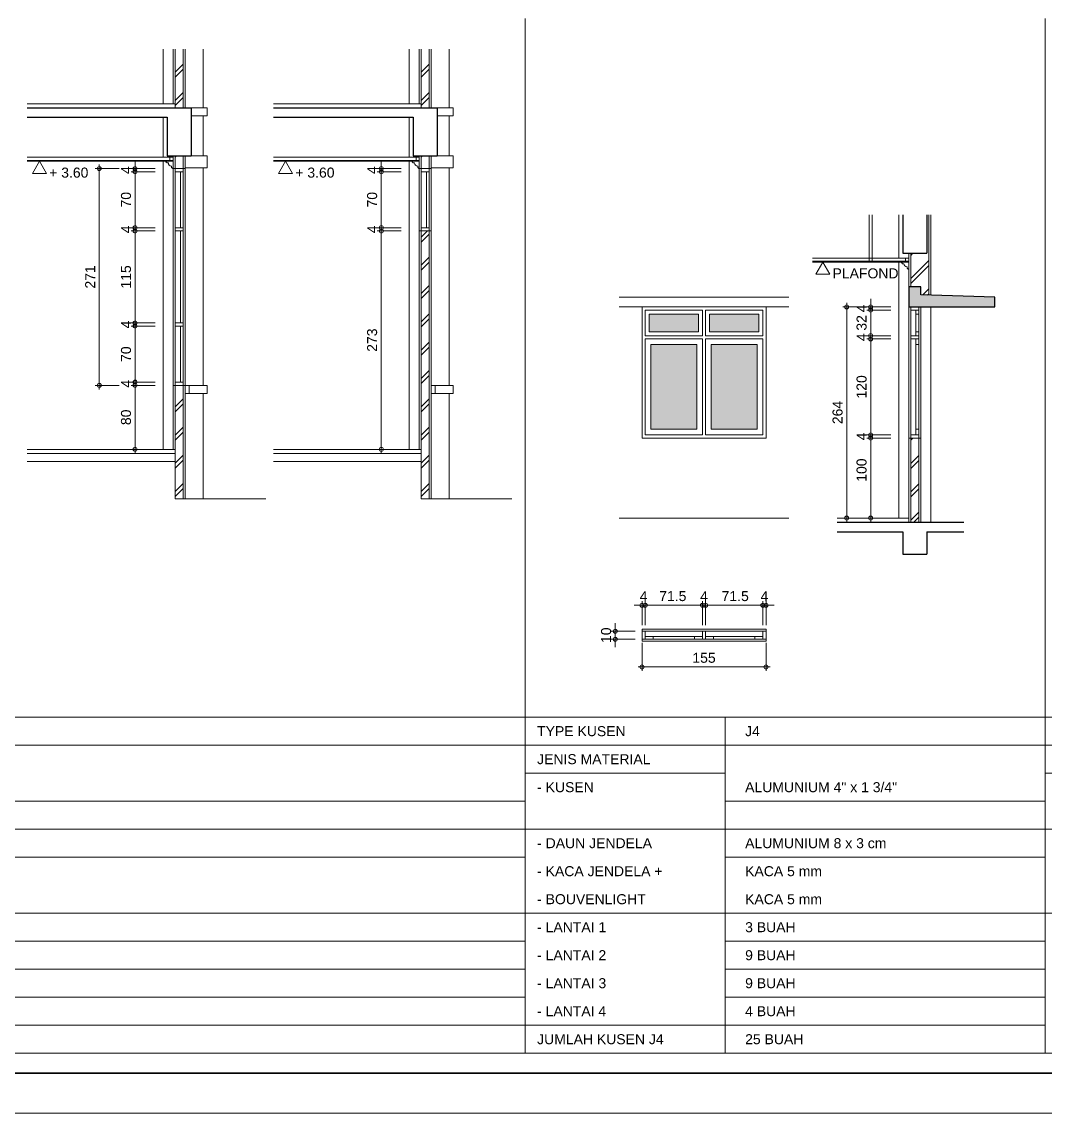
# Model space of a CAD drawing. Header units: millimetres. Extents: x -11 to 1625, y -267 to 195.
# Drawn here: x 1011.8 to 1037.38, y -102 to -74.72 of the extents above; entities that cross this region are included whole.
import ezdxf
from ezdxf.enums import TextEntityAlignment as Align

# ---------------------------------------------------------------- set-up
doc = ezdxf.new("R2010")
doc.units = ezdxf.units.MM
for name, color, linetype, lineweight in [('ars', 11, 'Continuous', 5), ('blk', 1, 'Continuous', 30), ('GRS KOP', 1, 'Continuous', 35), ('kop', 7, 'Continuous', 20), ('kus', 63, 'Continuous', 15), ('lan', 7, 'Continuous', 15), ('not', 7, 'Continuous', 20), ('pla', 213, 'Continuous', 15), ('sol kaca', 9, 'Continuous', 0), ('sol kol', 8, 'Continuous', 0), ('tem', 5, 'Continuous', 20), ('u', 6, 'Continuous', 20)]:
    doc.layers.add(name, color=color, linetype=linetype, lineweight=lineweight)
doc.styles.add('BARU', font='complex.shx')
doc.styles.add('S', font='SIMPLEX', dxfattribs={"width": 1.1})
doc.styles.get("Standard").update_dxf_attribs({"font": 'ARIALUNI.TTF'})
doc.dimstyles.new('SK 50', dxfattribs={"dimtxt": 0.25, "dimasz": 0.1, "dimexe": 0, "dimexo": 0, "dimgap": 0.1, "dimtad": 1, "dimdec": 0, "dimlfac": 50, "dimzin": 12, "dimdsep": 46, "dimtxsty": 'Standard', "dimblk": 'BULAT', "dimcen": 0.1, "dimclrd": 256, "dimclre": 256, "dimclrt": 256, "dimadec": 0, "dimazin": 3, "dimtfac": 1, "dimtdec": 0, "dimtofl": 0, "dimtmove": 0, "dimatfit": 3, "dimldrblk": 'BULAT', "dimfxl": 0, "dimtolj": 1, "dimtzin": 0, "dimlwd": -1, "dimlwe": -1, "dimarcsym": 0})

# ---------------------------------------------------------------- blocks, each defined once
blk = doc.blocks.new('kop')
at = {"layer": 'GRS KOP'}
blk.add_lwpolyline([(1, 54), (83, 54), (83, 1), (1, 1)], close=True, dxfattribs=at)
at = {"layer": 'kop', "color": 7}
blk.add_line((0, 0), (84, 0), dxfattribs=at)
at = {"layer": 'kop', "style": 'BARU', "flags": 4}
for p, height in [((73.8, 5.4), 0.35), ((80.303, 5.382), 0.25), ((73.8, 4.9), 0.35), ((80.303, 4.882), 0.25), ((73.8, 4.4), 0.35), ((80.303, 4.382), 0.25)]:
    blk.add_attdef('-', p, '', height=height, dxfattribs=at)
at = {"layer": 'kop', "flags": 4}
for tag, p in [('AR-00', (78.057, 2.648)), ('00', (81.238, 2.647))]:
    blk.add_attdef(tag, text='', height=0.35, dxfattribs=at).set_placement(p, align=Align.MIDDLE)
blk = doc.blocks.new('BULAT')
for p, q in [((-1, 0), (1, 0)), ((0, -1), (0, 1))]:
    blk.add_line(p, q)
blk.add_circle((0, 0), 0.5)
blk = doc.blocks.new('*D2135')
at = {"layer": 'Defpoints', "color": 0, "ltscale": 0.15}
for p in [(1033.516, -85.125), (1033.016, -87.125), (1033.516, -87.125)]:
    blk.add_point(p, dxfattribs=at)
at = {"layer": 'u', "ltscale": 0.15}
for p, q in [((1033.516, -85.125), (1033.016, -85.125)), ((1033.016, -85.225), (1033.016, -87.025)), ((1033.516, -87.125), (1033.016, -87.125))]:
    blk.add_line(p, q, dxfattribs=at)
at = {"layer": 'u', "ltscale": 0.15, "xscale": 0.1, "yscale": 0.1, "zscale": 0.1}
for p, rotation in [((1033.016, -85.125), 90), ((1033.016, -87.125), 270)]:
    blk.add_blockref('BULAT', p, dxfattribs=dict(at, rotation=rotation))
at = {"layer": 'u', "ltscale": 0.15, "insert": (1032.788, -85.925), "char_height": 0.25, "attachment_point": 5, "rotation": 90}
blk.add_mtext('\\A1;100', dxfattribs=at)
blk = doc.blocks.new('*D2136')
at = {"layer": 'Defpoints', "color": 0, "ltscale": 0.15}
for p in [(1033.516, -85.045), (1033.016, -85.125), (1033.516, -85.125)]:
    blk.add_point(p, dxfattribs=at)
at = {"layer": 'u', "ltscale": 0.15}
for p, q in [((1033.016, -84.945), (1033.016, -84.845)), ((1033.516, -85.045), (1033.016, -85.045)), ((1033.516, -85.125), (1033.016, -85.125)), ((1033.016, -85.225), (1033.016, -85.325))]:
    blk.add_line(p, q, dxfattribs=at)
at = {"layer": 'u', "ltscale": 0.15, "xscale": 0.1, "yscale": 0.1, "zscale": 0.1}
for p, rotation in [((1033.016, -85.045), 270), ((1033.016, -85.125), 90)]:
    blk.add_blockref('BULAT', p, dxfattribs=dict(at, rotation=rotation))
at = {"layer": 'u', "ltscale": 0.15, "insert": (1032.791, -85.085), "char_height": 0.25, "attachment_point": 5, "rotation": 90}
blk.add_mtext('\\A1;4', dxfattribs=at)
blk = doc.blocks.new('*D2137')
at = {"layer": 'Defpoints', "color": 0, "ltscale": 0.15}
for p in [(1033.516, -82.645), (1033.016, -85.045), (1033.516, -85.045)]:
    blk.add_point(p, dxfattribs=at)
at = {"layer": 'u', "ltscale": 0.15}
for p, q in [((1033.516, -82.645), (1033.016, -82.645)), ((1033.016, -82.745), (1033.016, -84.945)), ((1033.516, -85.045), (1033.016, -85.045))]:
    blk.add_line(p, q, dxfattribs=at)
at = {"layer": 'u', "ltscale": 0.15, "xscale": 0.1, "yscale": 0.1, "zscale": 0.1}
for p, rotation in [((1033.016, -82.645), 90), ((1033.016, -85.045), 270)]:
    blk.add_blockref('BULAT', p, dxfattribs=dict(at, rotation=rotation))
at = {"layer": 'u', "ltscale": 0.15, "insert": (1032.788, -83.845), "char_height": 0.25, "attachment_point": 5, "rotation": 90}
blk.add_mtext('\\A1;120', dxfattribs=at)
blk = doc.blocks.new('*D2138')
at = {"layer": 'Defpoints', "color": 0, "ltscale": 0.15}
for p in [(1033.516, -81.925), (1033.016, -82.565), (1033.516, -82.565)]:
    blk.add_point(p, dxfattribs=at)
at = {"layer": 'u', "ltscale": 0.15}
for p, q in [((1033.516, -81.925), (1033.016, -81.925)), ((1033.016, -82.025), (1033.016, -82.465)), ((1033.516, -82.565), (1033.016, -82.565))]:
    blk.add_line(p, q, dxfattribs=at)
at = {"layer": 'u', "ltscale": 0.15, "xscale": 0.1, "yscale": 0.1, "zscale": 0.1}
for p, rotation in [((1033.016, -81.925), 90), ((1033.016, -82.565), 270)]:
    blk.add_blockref('BULAT', p, dxfattribs=dict(at, rotation=rotation))
at = {"layer": 'u', "ltscale": 0.15, "insert": (1032.788, -82.245), "char_height": 0.25, "attachment_point": 5, "rotation": 90}
blk.add_mtext('\\A1;32', dxfattribs=at)
blk = doc.blocks.new('*D2139')
at = {"layer": 'Defpoints', "color": 0, "ltscale": 0.15}
for p in [(1033.016, -81.925), (1033.516, -81.845), (1033.516, -81.925)]:
    blk.add_point(p, dxfattribs=at)
at = {"layer": 'u', "ltscale": 0.15}
for p, q in [((1033.016, -81.745), (1033.016, -81.645)), ((1033.516, -81.845), (1033.016, -81.845)), ((1033.516, -81.925), (1033.016, -81.925)), ((1033.016, -82.025), (1033.016, -82.125))]:
    blk.add_line(p, q, dxfattribs=at)
at = {"layer": 'u', "ltscale": 0.15, "xscale": 0.1, "yscale": 0.1, "zscale": 0.1}
for p, rotation in [((1033.016, -81.845), 270), ((1033.016, -81.925), 90)]:
    blk.add_blockref('BULAT', p, dxfattribs=dict(at, rotation=rotation))
at = {"layer": 'u', "ltscale": 0.15, "insert": (1032.791, -81.885), "char_height": 0.25, "attachment_point": 5, "rotation": 90}
blk.add_mtext('\\A1;4', dxfattribs=at)
blk = doc.blocks.new('*D2140')
at = {"layer": 'Defpoints', "color": 0, "ltscale": 0.15}
for p in [(1033.016, -82.645), (1033.516, -82.565), (1033.516, -82.645)]:
    blk.add_point(p, dxfattribs=at)
at = {"layer": 'u', "ltscale": 0.15}
for p, q in [((1033.016, -82.465), (1033.016, -82.365)), ((1033.516, -82.565), (1033.016, -82.565)), ((1033.516, -82.645), (1033.016, -82.645)), ((1033.016, -82.745), (1033.016, -82.845))]:
    blk.add_line(p, q, dxfattribs=at)
at = {"layer": 'u', "ltscale": 0.15, "xscale": 0.1, "yscale": 0.1, "zscale": 0.1}
for p, rotation in [((1033.016, -82.565), 270), ((1033.016, -82.645), 90)]:
    blk.add_blockref('BULAT', p, dxfattribs=dict(at, rotation=rotation))
at = {"layer": 'u', "ltscale": 0.15, "insert": (1032.791, -82.605), "char_height": 0.25, "attachment_point": 5, "rotation": 90}
blk.add_mtext('\\A1;4', dxfattribs=at)
blk = doc.blocks.new('PEILA')
blk.add_lwpolyline([(-0.188, -0.325), (0.188, -0.325), (0, 0)], close=True)
at = {"style": 'S', "width": 1.1, "flags": 4}
blk.add_attdef('CAT', (0.265, -0.289), '', height=0.2, dxfattribs=at)
blk = doc.blocks.new('*D2141')
at = {"layer": 'Defpoints', "color": 0, "ltscale": 0.15}
for p in [(1032.916, -81.845), (1032.416, -87.125), (1032.916, -87.125)]:
    blk.add_point(p, dxfattribs=at)
at = {"layer": 'u', "ltscale": 0.15}
for p, q in [((1032.916, -81.845), (1032.416, -81.845)), ((1032.416, -81.945), (1032.416, -87.025)), ((1032.916, -87.125), (1032.416, -87.125))]:
    blk.add_line(p, q, dxfattribs=at)
at = {"layer": 'u', "ltscale": 0.15, "xscale": 0.1, "yscale": 0.1, "zscale": 0.1}
for p, rotation in [((1032.416, -81.845), 90), ((1032.416, -87.125), 270)]:
    blk.add_blockref('BULAT', p, dxfattribs=dict(at, rotation=rotation))
at = {"layer": 'u', "ltscale": 0.15, "insert": (1032.188, -84.485), "char_height": 0.25, "attachment_point": 5, "rotation": 90}
blk.add_mtext('\\A1;264', dxfattribs=at)
blk = doc.blocks.new('*D2142')
at = {"layer": 'Defpoints', "color": 0, "ltscale": 0.15}
for p in [(1028.889, -89.303), (1028.809, -89.803), (1028.889, -89.803)]:
    blk.add_point(p, dxfattribs=at)
at = {"layer": 'u', "ltscale": 0.15}
for p, q in [((1028.709, -89.303), (1028.609, -89.303)), ((1028.809, -89.803), (1028.809, -89.303)), ((1028.889, -89.803), (1028.889, -89.303)), ((1028.989, -89.303), (1029.089, -89.303))]:
    blk.add_line(p, q, dxfattribs=at)
at = {"layer": 'u', "ltscale": 0.15, "xscale": 0.1, "yscale": 0.1, "zscale": 0.1}
blk.add_blockref('BULAT', (1028.809, -89.303), dxfattribs=at)
at = {"layer": 'u', "ltscale": 0.15, "xscale": 0.1, "yscale": 0.1, "zscale": 0.1, "rotation": 180}
blk.add_blockref('BULAT', (1028.889, -89.303), dxfattribs=at)
at = {"layer": 'u', "ltscale": 0.15, "insert": (1028.849, -89.078), "char_height": 0.25, "attachment_point": 5}
blk.add_mtext('\\A1;4', dxfattribs=at)
blk = doc.blocks.new('*D2143')
at = {"layer": 'Defpoints', "color": 0, "ltscale": 0.15}
for p in [(1030.319, -89.303), (1028.889, -89.803), (1030.319, -89.803)]:
    blk.add_point(p, dxfattribs=at)
at = {"layer": 'u', "ltscale": 0.15}
for p, q in [((1028.889, -89.803), (1028.889, -89.303)), ((1028.989, -89.303), (1030.219, -89.303)), ((1030.319, -89.803), (1030.319, -89.303))]:
    blk.add_line(p, q, dxfattribs=at)
at = {"layer": 'u', "ltscale": 0.15, "xscale": 0.1, "yscale": 0.1, "zscale": 0.1, "rotation": 180}
blk.add_blockref('BULAT', (1028.889, -89.303), dxfattribs=at)
at = {"layer": 'u', "ltscale": 0.15, "xscale": 0.1, "yscale": 0.1, "zscale": 0.1}
blk.add_blockref('BULAT', (1030.319, -89.303), dxfattribs=at)
at = {"layer": 'u', "ltscale": 0.15, "insert": (1029.629, -89.076), "char_height": 0.25, "attachment_point": 5}
blk.add_mtext('\\A1;71.5', dxfattribs=at)
blk = doc.blocks.new('*D2144')
at = {"layer": 'Defpoints', "color": 0, "ltscale": 0.15}
for p in [(1030.399, -89.303), (1030.319, -89.803), (1030.399, -89.803)]:
    blk.add_point(p, dxfattribs=at)
at = {"layer": 'u', "ltscale": 0.15}
for p, q in [((1030.219, -89.303), (1030.119, -89.303)), ((1030.319, -89.803), (1030.319, -89.303)), ((1030.399, -89.803), (1030.399, -89.303)), ((1030.499, -89.303), (1030.599, -89.303))]:
    blk.add_line(p, q, dxfattribs=at)
at = {"layer": 'u', "ltscale": 0.15, "xscale": 0.1, "yscale": 0.1, "zscale": 0.1}
blk.add_blockref('BULAT', (1030.319, -89.303), dxfattribs=at)
at = {"layer": 'u', "ltscale": 0.15, "xscale": 0.1, "yscale": 0.1, "zscale": 0.1, "rotation": 180}
blk.add_blockref('BULAT', (1030.399, -89.303), dxfattribs=at)
at = {"layer": 'u', "ltscale": 0.15, "insert": (1030.359, -89.078), "char_height": 0.25, "attachment_point": 5}
blk.add_mtext('\\A1;4', dxfattribs=at)
blk = doc.blocks.new('*D2145')
at = {"layer": 'Defpoints', "color": 0, "ltscale": 0.15}
for p in [(1027.299, -90.246), (1030.399, -90.246), (1030.399, -90.846)]:
    blk.add_point(p, dxfattribs=at)
at = {"layer": 'u', "ltscale": 0.15}
for p, q in [((1027.299, -90.246), (1027.299, -90.846)), ((1030.399, -90.246), (1030.399, -90.846)), ((1027.399, -90.846), (1030.299, -90.846))]:
    blk.add_line(p, q, dxfattribs=at)
at = {"layer": 'u', "ltscale": 0.15, "xscale": 0.1, "yscale": 0.1, "zscale": 0.1, "rotation": 180}
blk.add_blockref('BULAT', (1027.299, -90.846), dxfattribs=at)
at = {"layer": 'u', "ltscale": 0.15, "xscale": 0.1, "yscale": 0.1, "zscale": 0.1}
blk.add_blockref('BULAT', (1030.399, -90.846), dxfattribs=at)
at = {"layer": 'u', "ltscale": 0.15, "insert": (1028.849, -90.618), "char_height": 0.25, "attachment_point": 5}
blk.add_mtext('\\A1;155', dxfattribs=at)
blk = doc.blocks.new('*D2146')
at = {"layer": 'Defpoints', "color": 0, "ltscale": 0.15}
for p in [(1026.629, -89.953), (1027.129, -89.953), (1027.129, -90.153)]:
    blk.add_point(p, dxfattribs=at)
at = {"layer": 'u', "ltscale": 0.15}
for p, q in [((1026.629, -89.853), (1026.629, -89.753)), ((1027.129, -89.953), (1026.629, -89.953)), ((1027.129, -90.153), (1026.629, -90.153)), ((1026.629, -90.253), (1026.629, -90.353))]:
    blk.add_line(p, q, dxfattribs=at)
at = {"layer": 'u', "ltscale": 0.15, "xscale": 0.1, "yscale": 0.1, "zscale": 0.1}
for p, rotation in [((1026.629, -89.953), 270), ((1026.629, -90.153), 90)]:
    blk.add_blockref('BULAT', p, dxfattribs=dict(at, rotation=rotation))
at = {"layer": 'u', "ltscale": 0.15, "insert": (1026.402, -90.053), "char_height": 0.25, "attachment_point": 5, "rotation": 90}
blk.add_mtext('\\A1;10', dxfattribs=at)
blk = doc.blocks.new('*D2157')
at = {"layer": 'Defpoints', "color": 0, "ltscale": 0.15}
for p in [(1015.128, -83.806), (1014.628, -85.406), (1015.128, -85.406)]:
    blk.add_point(p, dxfattribs=at)
at = {"layer": 'u', "ltscale": 0.15}
for p, q in [((1015.128, -83.806), (1014.628, -83.806)), ((1014.628, -83.906), (1014.628, -85.306)), ((1015.128, -85.406), (1014.628, -85.406))]:
    blk.add_line(p, q, dxfattribs=at)
at = {"layer": 'u', "ltscale": 0.15, "xscale": 0.1, "yscale": 0.1, "zscale": 0.1}
for p, rotation in [((1014.628, -83.806), 90), ((1014.628, -85.406), 270)]:
    blk.add_blockref('BULAT', p, dxfattribs=dict(at, rotation=rotation))
at = {"layer": 'u', "ltscale": 0.15, "insert": (1014.4, -84.606), "char_height": 0.25, "attachment_point": 5, "rotation": 90}
blk.add_mtext('\\A1;80', dxfattribs=at)
blk = doc.blocks.new('*D2158')
at = {"layer": 'Defpoints', "color": 0, "ltscale": 0.15}
for p in [(1015.128, -83.726), (1014.628, -83.806), (1015.128, -83.806)]:
    blk.add_point(p, dxfattribs=at)
at = {"layer": 'u', "ltscale": 0.15}
for p, q in [((1014.628, -83.626), (1014.628, -83.526)), ((1015.128, -83.726), (1014.628, -83.726)), ((1015.128, -83.806), (1014.628, -83.806)), ((1014.628, -83.906), (1014.628, -84.006))]:
    blk.add_line(p, q, dxfattribs=at)
at = {"layer": 'u', "ltscale": 0.15, "xscale": 0.1, "yscale": 0.1, "zscale": 0.1}
for p, rotation in [((1014.628, -83.726), 270), ((1014.628, -83.806), 90)]:
    blk.add_blockref('BULAT', p, dxfattribs=dict(at, rotation=rotation))
at = {"layer": 'u', "ltscale": 0.15, "insert": (1014.403, -83.766), "char_height": 0.25, "attachment_point": 5, "rotation": 90}
blk.add_mtext('\\A1;4', dxfattribs=at)
blk = doc.blocks.new('*D2159')
at = {"layer": 'Defpoints', "color": 0, "ltscale": 0.15}
for p in [(1015.128, -82.326), (1014.628, -83.726), (1015.128, -83.726)]:
    blk.add_point(p, dxfattribs=at)
at = {"layer": 'u', "ltscale": 0.15}
for p, q in [((1015.128, -82.326), (1014.628, -82.326)), ((1014.628, -82.426), (1014.628, -83.626)), ((1015.128, -83.726), (1014.628, -83.726))]:
    blk.add_line(p, q, dxfattribs=at)
at = {"layer": 'u', "ltscale": 0.15, "xscale": 0.1, "yscale": 0.1, "zscale": 0.1}
for p, rotation in [((1014.628, -82.326), 90), ((1014.628, -83.726), 270)]:
    blk.add_blockref('BULAT', p, dxfattribs=dict(at, rotation=rotation))
at = {"layer": 'u', "ltscale": 0.15, "insert": (1014.4, -83.026), "char_height": 0.25, "attachment_point": 5, "rotation": 90}
blk.add_mtext('\\A1;70', dxfattribs=at)
blk = doc.blocks.new('*D2160')
at = {"layer": 'Defpoints', "color": 0, "ltscale": 0.15}
for p in [(1014.628, -82.326), (1015.128, -82.246), (1015.128, -82.326)]:
    blk.add_point(p, dxfattribs=at)
at = {"layer": 'u', "ltscale": 0.15}
for p, q in [((1014.628, -82.146), (1014.628, -82.046)), ((1015.128, -82.246), (1014.628, -82.246)), ((1015.128, -82.326), (1014.628, -82.326)), ((1014.628, -82.426), (1014.628, -82.526))]:
    blk.add_line(p, q, dxfattribs=at)
at = {"layer": 'u', "ltscale": 0.15, "xscale": 0.1, "yscale": 0.1, "zscale": 0.1}
for p, rotation in [((1014.628, -82.246), 270), ((1014.628, -82.326), 90)]:
    blk.add_blockref('BULAT', p, dxfattribs=dict(at, rotation=rotation))
at = {"layer": 'u', "ltscale": 0.15, "insert": (1014.403, -82.286), "char_height": 0.25, "attachment_point": 5, "rotation": 90}
blk.add_mtext('\\A1;4', dxfattribs=at)
blk = doc.blocks.new('*D2161')
at = {"layer": 'Defpoints', "color": 0, "ltscale": 0.15}
for p in [(1015.128, -79.946), (1014.628, -82.246), (1015.128, -82.246)]:
    blk.add_point(p, dxfattribs=at)
at = {"layer": 'u', "ltscale": 0.15}
for p, q in [((1015.128, -79.946), (1014.628, -79.946)), ((1014.628, -80.046), (1014.628, -82.146)), ((1015.128, -82.246), (1014.628, -82.246))]:
    blk.add_line(p, q, dxfattribs=at)
at = {"layer": 'u', "ltscale": 0.15, "xscale": 0.1, "yscale": 0.1, "zscale": 0.1}
for p, rotation in [((1014.628, -79.946), 90), ((1014.628, -82.246), 270)]:
    blk.add_blockref('BULAT', p, dxfattribs=dict(at, rotation=rotation))
at = {"layer": 'u', "ltscale": 0.15, "insert": (1014.4, -81.096), "char_height": 0.25, "attachment_point": 5, "rotation": 90}
blk.add_mtext('\\A1;115', dxfattribs=at)
blk = doc.blocks.new('*D2162')
at = {"layer": 'Defpoints', "color": 0, "ltscale": 0.15}
for p in [(1015.128, -79.866), (1014.628, -79.946), (1015.128, -79.946)]:
    blk.add_point(p, dxfattribs=at)
at = {"layer": 'u', "ltscale": 0.15}
for p, q in [((1014.628, -79.766), (1014.628, -79.666)), ((1015.128, -79.866), (1014.628, -79.866)), ((1015.128, -79.946), (1014.628, -79.946)), ((1014.628, -80.046), (1014.628, -80.146))]:
    blk.add_line(p, q, dxfattribs=at)
at = {"layer": 'u', "ltscale": 0.15, "xscale": 0.1, "yscale": 0.1, "zscale": 0.1}
for p, rotation in [((1014.628, -79.866), 270), ((1014.628, -79.946), 90)]:
    blk.add_blockref('BULAT', p, dxfattribs=dict(at, rotation=rotation))
at = {"layer": 'u', "ltscale": 0.15, "insert": (1014.403, -79.906), "char_height": 0.25, "attachment_point": 5, "rotation": 90}
blk.add_mtext('\\A1;4', dxfattribs=at)
blk = doc.blocks.new('*D2163')
at = {"layer": 'Defpoints', "color": 0, "ltscale": 0.15}
for p in [(1015.128, -78.466), (1014.628, -79.866), (1015.128, -79.866)]:
    blk.add_point(p, dxfattribs=at)
at = {"layer": 'u', "ltscale": 0.15}
for p, q in [((1015.128, -78.466), (1014.628, -78.466)), ((1014.628, -78.566), (1014.628, -79.766)), ((1015.128, -79.866), (1014.628, -79.866))]:
    blk.add_line(p, q, dxfattribs=at)
at = {"layer": 'u', "ltscale": 0.15, "xscale": 0.1, "yscale": 0.1, "zscale": 0.1}
for p, rotation in [((1014.628, -78.466), 90), ((1014.628, -79.866), 270)]:
    blk.add_blockref('BULAT', p, dxfattribs=dict(at, rotation=rotation))
at = {"layer": 'u', "ltscale": 0.15, "insert": (1014.4, -79.166), "char_height": 0.25, "attachment_point": 5, "rotation": 90}
blk.add_mtext('\\A1;70', dxfattribs=at)
blk = doc.blocks.new('*D2164')
at = {"layer": 'Defpoints', "color": 0, "ltscale": 0.15}
for p in [(1014.628, -78.466), (1015.128, -78.386), (1015.128, -78.466)]:
    blk.add_point(p, dxfattribs=at)
at = {"layer": 'u', "ltscale": 0.15}
for p, q in [((1014.628, -78.286), (1014.628, -78.186)), ((1015.128, -78.386), (1014.628, -78.386)), ((1015.128, -78.466), (1014.628, -78.466)), ((1014.628, -78.566), (1014.628, -78.666))]:
    blk.add_line(p, q, dxfattribs=at)
at = {"layer": 'u', "ltscale": 0.15, "xscale": 0.1, "yscale": 0.1, "zscale": 0.1}
for p, rotation in [((1014.628, -78.386), 270), ((1014.628, -78.466), 90)]:
    blk.add_blockref('BULAT', p, dxfattribs=dict(at, rotation=rotation))
at = {"layer": 'u', "ltscale": 0.15, "insert": (1014.403, -78.426), "char_height": 0.25, "attachment_point": 5, "rotation": 90}
blk.add_mtext('\\A1;4', dxfattribs=at)
blk = doc.blocks.new('*D2165')
at = {"layer": 'Defpoints', "color": 0, "ltscale": 0.15}
for p in [(1014.23, -78.386), (1013.73, -83.806), (1014.23, -83.806)]:
    blk.add_point(p, dxfattribs=at)
at = {"layer": 'u', "ltscale": 0.15}
for p, q in [((1014.23, -78.386), (1013.73, -78.386)), ((1013.73, -78.486), (1013.73, -83.706)), ((1014.23, -83.806), (1013.73, -83.806))]:
    blk.add_line(p, q, dxfattribs=at)
at = {"layer": 'u', "ltscale": 0.15, "xscale": 0.1, "yscale": 0.1, "zscale": 0.1}
for p, rotation in [((1013.73, -78.386), 90), ((1013.73, -83.806), 270)]:
    blk.add_blockref('BULAT', p, dxfattribs=dict(at, rotation=rotation))
at = {"layer": 'u', "ltscale": 0.15, "insert": (1013.504, -81.096), "char_height": 0.25, "attachment_point": 5, "rotation": 90}
blk.add_mtext('\\A1;271', dxfattribs=at)
blk = doc.blocks.new('*D2166')
at = {"layer": 'Defpoints', "color": 0, "ltscale": 0.15}
for p in [(1021.281, -79.946), (1020.781, -85.406), (1021.281, -85.406)]:
    blk.add_point(p, dxfattribs=at)
at = {"layer": 'u', "ltscale": 0.15}
for p, q in [((1021.281, -79.946), (1020.781, -79.946)), ((1020.781, -80.046), (1020.781, -85.306)), ((1021.281, -85.406), (1020.781, -85.406))]:
    blk.add_line(p, q, dxfattribs=at)
at = {"layer": 'u', "ltscale": 0.15, "xscale": 0.1, "yscale": 0.1, "zscale": 0.1}
for p, rotation in [((1020.781, -79.946), 90), ((1020.781, -85.406), 270)]:
    blk.add_blockref('BULAT', p, dxfattribs=dict(at, rotation=rotation))
at = {"layer": 'u', "ltscale": 0.15, "insert": (1020.553, -82.676), "char_height": 0.25, "attachment_point": 5, "rotation": 90}
blk.add_mtext('\\A1;273', dxfattribs=at)
blk = doc.blocks.new('*D2167')
at = {"layer": 'Defpoints', "color": 0, "ltscale": 0.15}
for p in [(1021.281, -79.866), (1020.781, -79.946), (1021.281, -79.946)]:
    blk.add_point(p, dxfattribs=at)
at = {"layer": 'u', "ltscale": 0.15}
for p, q in [((1020.781, -79.766), (1020.781, -79.666)), ((1021.281, -79.866), (1020.781, -79.866)), ((1021.281, -79.946), (1020.781, -79.946)), ((1020.781, -80.046), (1020.781, -80.146))]:
    blk.add_line(p, q, dxfattribs=at)
at = {"layer": 'u', "ltscale": 0.15, "xscale": 0.1, "yscale": 0.1, "zscale": 0.1}
for p, rotation in [((1020.781, -79.866), 270), ((1020.781, -79.946), 90)]:
    blk.add_blockref('BULAT', p, dxfattribs=dict(at, rotation=rotation))
at = {"layer": 'u', "ltscale": 0.15, "insert": (1020.556, -79.906), "char_height": 0.25, "attachment_point": 5, "rotation": 90}
blk.add_mtext('\\A1;4', dxfattribs=at)
blk = doc.blocks.new('*D2168')
at = {"layer": 'Defpoints', "color": 0, "ltscale": 0.15}
for p in [(1021.281, -78.466), (1020.781, -79.866), (1021.281, -79.866)]:
    blk.add_point(p, dxfattribs=at)
at = {"layer": 'u', "ltscale": 0.15}
for p, q in [((1021.281, -78.466), (1020.781, -78.466)), ((1020.781, -78.566), (1020.781, -79.766)), ((1021.281, -79.866), (1020.781, -79.866))]:
    blk.add_line(p, q, dxfattribs=at)
at = {"layer": 'u', "ltscale": 0.15, "xscale": 0.1, "yscale": 0.1, "zscale": 0.1}
for p, rotation in [((1020.781, -78.466), 90), ((1020.781, -79.866), 270)]:
    blk.add_blockref('BULAT', p, dxfattribs=dict(at, rotation=rotation))
at = {"layer": 'u', "ltscale": 0.15, "insert": (1020.553, -79.166), "char_height": 0.25, "attachment_point": 5, "rotation": 90}
blk.add_mtext('\\A1;70', dxfattribs=at)
blk = doc.blocks.new('*D2169')
at = {"layer": 'Defpoints', "color": 0, "ltscale": 0.15}
for p in [(1020.781, -78.466), (1021.281, -78.386), (1021.281, -78.466)]:
    blk.add_point(p, dxfattribs=at)
at = {"layer": 'u', "ltscale": 0.15}
for p, q in [((1020.781, -78.286), (1020.781, -78.186)), ((1021.281, -78.386), (1020.781, -78.386)), ((1021.281, -78.466), (1020.781, -78.466)), ((1020.781, -78.566), (1020.781, -78.666))]:
    blk.add_line(p, q, dxfattribs=at)
at = {"layer": 'u', "ltscale": 0.15, "xscale": 0.1, "yscale": 0.1, "zscale": 0.1}
for p, rotation in [((1020.781, -78.386), 270), ((1020.781, -78.466), 90)]:
    blk.add_blockref('BULAT', p, dxfattribs=dict(at, rotation=rotation))
at = {"layer": 'u', "ltscale": 0.15, "insert": (1020.556, -78.426), "char_height": 0.25, "attachment_point": 5, "rotation": 90}
blk.add_mtext('\\A1;4', dxfattribs=at)
blk = doc.blocks.new('*D3192')
at = {"layer": 'Defpoints', "color": 0, "ltscale": 0.15}
for p in [(1027.379, -89.303), (1027.379, -89.803), (1028.809, -89.803)]:
    blk.add_point(p, dxfattribs=at)
at = {"layer": 'u', "ltscale": 0.15}
for p, q in [((1027.379, -89.803), (1027.379, -89.303)), ((1028.709, -89.303), (1027.479, -89.303)), ((1028.809, -89.803), (1028.809, -89.303))]:
    blk.add_line(p, q, dxfattribs=at)
at = {"layer": 'u', "ltscale": 0.15, "xscale": 0.1, "yscale": 0.1, "zscale": 0.1, "rotation": 180}
blk.add_blockref('BULAT', (1027.379, -89.303), dxfattribs=at)
at = {"layer": 'u', "ltscale": 0.15, "xscale": 0.1, "yscale": 0.1, "zscale": 0.1}
blk.add_blockref('BULAT', (1028.809, -89.303), dxfattribs=at)
at = {"layer": 'u', "ltscale": 0.15, "insert": (1028.069, -89.076), "char_height": 0.25, "attachment_point": 5}
blk.add_mtext('\\A1;71.5', dxfattribs=at)
blk = doc.blocks.new('*D3193')
at = {"layer": 'Defpoints', "color": 0, "ltscale": 0.15}
for p in [(1027.299, -89.303), (1027.299, -89.803), (1027.379, -89.803)]:
    blk.add_point(p, dxfattribs=at)
at = {"layer": 'u', "ltscale": 0.15}
for p, q in [((1027.199, -89.303), (1027.099, -89.303)), ((1027.299, -89.803), (1027.299, -89.303)), ((1027.379, -89.803), (1027.379, -89.303)), ((1027.479, -89.303), (1027.579, -89.303))]:
    blk.add_line(p, q, dxfattribs=at)
at = {"layer": 'u', "ltscale": 0.15, "xscale": 0.1, "yscale": 0.1, "zscale": 0.1}
blk.add_blockref('BULAT', (1027.299, -89.303), dxfattribs=at)
at = {"layer": 'u', "ltscale": 0.15, "xscale": 0.1, "yscale": 0.1, "zscale": 0.1, "rotation": 180}
blk.add_blockref('BULAT', (1027.379, -89.303), dxfattribs=at)
at = {"layer": 'u', "ltscale": 0.15, "insert": (1027.339, -89.078), "char_height": 0.25, "attachment_point": 5}
blk.add_mtext('\\A1;4', dxfattribs=at)

msp = doc.modelspace()

# ---------------------------------------------------------------- hatches: boundary and pattern name
at = {"layer": 'ars'}
h = msp.add_hatch(dxfattribs=at)
h.set_pattern_fill('TEMBOK', color=256, scale=0.5)
h.set_pattern_definition([(45, (987.7362, -175.28437), (-0.3535534, 0.3535534), []), (45, (987.8612, -175.28437), (-0.3535534, 0.3535534), [])])
h.paths.add_polyline_path([(1015.8277788, -75.4048362), (1015.6277788, -75.4048362), (1015.6277788, -76.8663577), (1015.8277788, -76.8663577)])
h = msp.add_hatch(dxfattribs=at)
h.set_pattern_fill('TEMBOK', color=256, scale=0.5)
h.set_pattern_definition([(45, (993.8894, -175.28437), (-0.3535534, 0.3535534), []), (45, (994.0144, -175.28437), (-0.3535534, 0.3535534), [])])
h.paths.add_polyline_path([(1021.9809346, -75.4048362), (1021.7809346, -75.4048362), (1021.7809346, -76.8663577), (1021.9809346, -76.8663577)])
h = msp.add_hatch(dxfattribs=at)
h.set_pattern_fill('TEMBOK', color=256, scale=0.5)
h.set_pattern_definition([(45, (987.7362, -185.06437), (-0.3535534, 0.3535534), []), (45, (987.8612, -185.06437), (-0.3535534, 0.3535534), [])])
h.paths.add_polyline_path([(1015.8277788, -83.8063577), (1015.6277788, -83.8063577), (1015.6277788, -86.6463577), (1015.8277788, -86.6463577)])
h.paths.add_polyline_path([(1015.6277788, -78.3863577), (1015.8277788, -78.3863577), (1015.8277788, -78.0663577), (1015.6277788, -78.0663577)])
h = msp.add_hatch(dxfattribs=at)
h.set_pattern_fill('TEMBOK', color=256, scale=0.5)
h.set_pattern_definition([(45, (993.8894, -185.06437), (-0.3535534, 0.3535534), []), (45, (994.0144, -185.06437), (-0.3535534, 0.3535534), [])])
h.paths.add_polyline_path([(1021.9809346, -79.9463577), (1021.7809346, -79.9463577), (1021.7809346, -86.6463577), (1021.9809346, -86.6463577)])
h.paths.add_polyline_path([(1021.7809346, -78.3863577), (1021.9809346, -78.3863577), (1021.9809346, -78.0663577), (1021.7809346, -78.0663577)])
h = msp.add_hatch(dxfattribs=at)
h.set_pattern_fill('TEMBOK', color=256, scale=0.5)
h.set_pattern_definition([(45, (1006.12446, -181.8628), (-0.3535534, 0.3535534), []), (45, (1006.24946, -181.8628), (-0.3535534, 0.3535534), [])])
h.paths.add_polyline_path([(1034.016017, -81.344801), (1034.266017, -81.344801), (1034.266017, -81.544801), (1034.466017, -81.5512875), (1034.466017, -80.504801), (1034.016017, -80.504801)])
h = msp.add_hatch(dxfattribs=at)
h.set_pattern_fill('TEMBOK', color=256, scale=0.5)
h.set_pattern_definition([(45, (1006.12446, -186.4828), (-0.3535534, 0.3535534), []), (45, (1006.24946, -186.4828), (-0.3535534, 0.3535534), [])])
h.paths.add_polyline_path([(1034.016017, -87.224801), (1034.016017, -85.124801), (1034.216017, -85.124801), (1034.216017, -87.224801)])
at = {"layer": 'sol kaca'}
h = msp.add_hatch(color=256, dxfattribs=at)
h.dxf.hatch_style = 1
h.paths.add_polyline_path([(1027.4794021, -82.024801), (1028.7094021, -82.024801), (1028.7094021, -82.464801), (1027.4794021, -82.464801)])
h.paths.add_polyline_path([(1027.5194021, -82.784801), (1028.6694021, -82.784801), (1028.6694021, -84.904801), (1027.5194021, -84.904801)])
h = msp.add_hatch(color=256, dxfattribs=at)
h.dxf.hatch_style = 1
h.paths.add_polyline_path([(1030.2194021, -82.024801), (1028.9894021, -82.024801), (1028.9894021, -82.464801), (1030.2194021, -82.464801)])
h.paths.add_polyline_path([(1030.1794021, -82.784801), (1029.0294021, -82.784801), (1029.0294021, -84.904801), (1030.1794021, -84.904801)])
at = {"layer": 'sol kol'}
h = msp.add_hatch(color=256, dxfattribs=at)
h.dxf.hatch_style = 1
h.paths.add_polyline_path([(1034.266017, -81.344801), (1033.966017, -81.344801), (1033.966017, -81.844801), (1036.116017, -81.844801), (1036.116017, -81.604801), (1034.266017, -81.544801)])

# ---------------------------------------------------------------- linework, layer by layer
at = {"layer": 'ars'}
for p, q in [((1016.0277788, -76.8663577), (1016.4277788, -76.8663577)), ((1016.4277788, -76.8663577), (1016.4277788, -77.0663577)), ((1022.1809346, -76.8663577), (1022.5809346, -76.8663577)), ((1022.5809346, -76.8663577), (1022.5809346, -77.0663577)), ((1016.0277788, -77.0663577), (1016.4277788, -77.0663577)), ((1022.1809346, -77.0663577), (1022.5809346, -77.0663577)), ((1015.5777788, -78.2063577), (1011.9321482, -78.2063577)), ((1021.7309346, -78.2063577), (1018.085304, -78.2063577)), ((1034.466017, -79.544801), (1034.466017, -81.5512875)), ((1033.966017, -80.724801), (1031.5617515, -80.724801)), ((1034.016017, -80.504801), (1034.016017, -81.344801))]:
    msp.add_line(p, q, dxfattribs=at)
for points in [[(1015.8277788, -75.4048362), (1015.8277788, -76.8663577), (1015.6277788, -76.8663577), (1015.6277788, -75.4048362)], [(1021.9809346, -75.4048362), (1021.9809346, -76.8663577), (1021.7809346, -76.8663577), (1021.7809346, -75.4048362)], [(1015.6277788, -78.3863577), (1015.6277788, -78.0663577), (1015.8277788, -78.0663577), (1015.8277788, -78.3863577)], [(1021.7809346, -78.3863577), (1021.7809346, -78.0663577), (1021.9809346, -78.0663577), (1021.9809346, -78.3863577)], [(1021.9809346, -79.9463577), (1021.9809346, -86.6463577), (1021.7809346, -86.6463577), (1021.7809346, -79.9463577)], [(1015.8277788, -83.8063577), (1015.8277788, -86.6463577), (1015.6277788, -86.6463577), (1015.6277788, -83.8063577)]]:
    msp.add_lwpolyline(points, dxfattribs=at)
msp.add_lwpolyline([(1034.016017, -87.224801), (1034.016017, -85.124801), (1034.216017, -85.124801), (1034.216017, -87.224801)], close=True, dxfattribs=at)
at = {"layer": 'blk'}
for p, q in [((1011.9321482, -76.8663577), (1016.0277788, -76.8663577)), ((1016.0277788, -76.8663577), (1016.0277788, -78.0663577)), ((1018.085304, -76.8663577), (1022.1809346, -76.8663577)), ((1022.1809346, -76.8663577), (1022.1809346, -78.0663577)), ((1011.9321482, -77.1063577), (1015.4277788, -77.1063577)), ((1015.4277788, -77.1063577), (1015.4277788, -78.0663577)), ((1018.085304, -77.1063577), (1021.5809346, -77.1063577)), ((1021.5809346, -77.1063577), (1021.5809346, -78.0663577)), ((1015.4277788, -78.0663577), (1016.0277788, -78.0663577)), ((1021.5809346, -78.0663577), (1022.1809346, -78.0663577)), ((1033.816017, -79.544801), (1033.816017, -80.504801)), ((1034.416017, -79.544801), (1034.416017, -80.504801)), ((1033.816017, -80.504801), (1034.416017, -80.504801)), ((1032.177623, -87.224801), (1035.3447672, -87.224801)), ((1032.177623, -87.464801), (1033.816017, -87.464801)), ((1033.816017, -87.464801), (1033.816017, -88.024801)), ((1034.416017, -87.464801), (1035.3447672, -87.464801)), ((1034.416017, -87.464801), (1034.416017, -88.024801)), ((1033.816017, -88.024801), (1034.416017, -88.024801))]:
    msp.add_line(p, q, dxfattribs=at)
msp.add_lwpolyline([(1034.266017, -81.344801), (1033.966017, -81.344801), (1033.966017, -81.844801), (1036.116017, -81.844801), (1036.116017, -81.604801), (1034.266017, -81.544801)], close=True, dxfattribs=at)
at = {"layer": 'kus'}
for p, q in [((1015.6277788, -78.3863577), (1015.6277788, -83.8063577)), ((1015.6277788, -78.4663577), (1015.8277788, -78.4663577)), ((1015.7577788, -78.4663577), (1015.7577788, -79.8663577)), ((1015.8277788, -78.3863577), (1015.8277788, -83.8063577)), ((1021.7809346, -78.3863577), (1021.7809346, -79.9463577)), ((1021.7809346, -78.4663577), (1021.9809346, -78.4663577)), ((1021.9109346, -78.4663577), (1021.9109346, -79.8663577)), ((1021.9809346, -78.3863577), (1021.9809346, -79.9463577)), ((1015.6277788, -79.8663577), (1015.8277788, -79.8663577)), ((1021.7809346, -79.8663577), (1021.9809346, -79.8663577)), ((1015.6277788, -79.9463577), (1015.8277788, -79.9463577)), ((1015.7577788, -79.9463577), (1015.7577788, -82.2463577)), ((1021.7809346, -79.9463577), (1021.9809346, -79.9463577)), ((1028.8094021, -82.564801), (1028.8094021, -81.924801)), ((1028.8894021, -82.564801), (1028.8894021, -81.924801)), ((1034.016017, -81.844801), (1034.016017, -85.124801)), ((1034.016017, -81.924801), (1034.216017, -81.924801)), ((1034.146017, -81.924801), (1034.146017, -82.564801)), ((1034.146017, -82.024801), (1034.216017, -82.024801)), ((1034.216017, -81.844801), (1034.216017, -85.124801)), ((1015.8277788, -82.2463577), (1015.6277788, -82.2463577)), ((1015.8277788, -82.3263577), (1015.6277788, -82.3263577)), ((1015.7577788, -82.3263577), (1015.7577788, -83.7263577)), ((1028.8094021, -85.044801), (1028.8094021, -82.644801)), ((1028.8894021, -85.044801), (1028.8894021, -82.644801)), ((1034.016017, -82.564801), (1034.216017, -82.564801)), ((1034.016017, -82.644801), (1034.216017, -82.644801)), ((1034.146017, -82.464801), (1034.216017, -82.464801)), ((1034.146017, -82.644801), (1034.146017, -85.044801)), ((1034.146017, -82.784801), (1034.216017, -82.784801)), ((1015.8277788, -83.7263577), (1015.6277788, -83.7263577)), ((1034.016017, -85.044801), (1034.216017, -85.044801)), ((1034.146017, -84.904801), (1034.216017, -84.904801)), ((1028.8094021, -89.953488), (1027.3294021, -89.953488)), ((1030.3694021, -89.953488), (1028.8894021, -89.953488)), ((1028.8094021, -90.153488), (1027.3294021, -90.153488)), ((1028.8094021, -90.083488), (1027.3794021, -90.083488)), ((1027.5794021, -90.083488), (1027.5794021, -90.153488)), ((1028.6094021, -90.083488), (1028.6094021, -90.153488)), ((1030.3194021, -90.083488), (1028.8894021, -90.083488)), ((1030.3694021, -90.153488), (1028.8894021, -90.153488)), ((1029.0894021, -90.083488), (1029.0894021, -90.153488)), ((1030.1194021, -90.083488), (1030.1194021, -90.153488))]:
    msp.add_line(p, q, dxfattribs=at)
for points in [[(1027.2994021, -85.124801), (1030.3994021, -85.124801), (1030.3994021, -81.844801), (1027.2994021, -81.844801)], [(1027.3794021, -82.564801), (1028.8094021, -82.564801), (1028.8094021, -81.924801), (1027.3794021, -81.924801)], [(1028.7094021, -82.024801), (1028.7094021, -82.464801), (1027.4794021, -82.464801), (1027.4794021, -82.024801)], [(1030.3194021, -82.564801), (1028.8894021, -82.564801), (1028.8894021, -81.924801), (1030.3194021, -81.924801)], [(1028.9894021, -82.024801), (1028.9894021, -82.464801), (1030.2194021, -82.464801), (1030.2194021, -82.024801)], [(1028.8094021, -82.644801), (1027.3794021, -82.644801), (1027.3794021, -85.044801), (1028.8094021, -85.044801)], [(1028.8894021, -82.644801), (1030.3194021, -82.644801), (1030.3194021, -85.044801), (1028.8894021, -85.044801)], [(1028.6694021, -82.784801), (1028.6694021, -84.904801), (1027.5194021, -84.904801), (1027.5194021, -82.784801)], [(1029.0294021, -82.784801), (1029.0294021, -84.904801), (1030.1794021, -84.904801), (1030.1794021, -82.784801)], [(1027.3794021, -90.153488), (1027.2994021, -90.153488), (1027.2994021, -89.953488), (1027.3794021, -89.953488)], [(1028.8094021, -90.153488), (1028.8894021, -90.153488), (1028.8894021, -89.953488), (1028.8094021, -89.953488)], [(1030.3994021, -90.153488), (1030.3194021, -90.153488), (1030.3194021, -89.953488), (1030.3994021, -89.953488)]]:
    msp.add_lwpolyline(points, close=True, dxfattribs=at)
at = {"layer": 'lan'}
for p, q in [((1024.3767497, -100.5007773), (1024.3767497, -74.6383231)), ((1037.3767497, -100.5007773), (1037.3767497, -74.6383231)), ((1011.9321482, -76.7663577), (1015.6277788, -76.7663577)), ((1018.085304, -76.7663577), (1021.7809346, -76.7663577)), ((1015.5777788, -78.3863577), (1015.5777788, -83.8063577)), ((1015.8777788, -83.8063577), (1015.8777788, -78.3863577)), ((1021.7309346, -78.3863577), (1021.7309346, -79.9463577)), ((1022.0309346, -79.9463577), (1022.0309346, -78.3863577)), ((1033.966017, -80.504801), (1033.966017, -81.344801)), ((1034.516017, -80.504801), (1034.516017, -81.344801)), ((1026.7294021, -81.604801), (1030.9694021, -81.604801)), ((1026.7294021, -81.844801), (1030.9694021, -81.844801)), ((1033.966017, -81.844801), (1033.966017, -87.224801)), ((1034.266017, -81.844801), (1034.266017, -87.224801)), ((1011.9321482, -85.4063577), (1015.6277788, -85.4063577)), ((1011.9321482, -85.5063577), (1015.6277788, -85.5063577)), ((1018.085304, -85.4063577), (1021.7809346, -85.4063577)), ((1018.085304, -85.5063577), (1021.7809346, -85.5063577)), ((1011.9321482, -85.7063577), (1015.6277788, -85.7063577)), ((1018.085304, -85.7063577), (1021.7809346, -85.7063577)), ((1015.6277788, -86.6463577), (1017.8949136, -86.6463577)), ((1021.7809346, -86.6463577), (1024.0480694, -86.6463577)), ((1026.7294021, -87.124801), (1030.9694021, -87.124801)), ((1032.177623, -87.124801), (1033.966017, -87.124801)), ((1050.3767497, -92.1007773), (1001.185907, -92.1007773)), ((1029.3767497, -100.5007773), (1029.3767497, -92.1007773)), ((1024.3767497, -92.8007773), (1001.185907, -92.8007773)), ((1037.3767497, -92.8007773), (1024.3767497, -92.8007773)), ((1050.3767497, -92.8007773), (1037.3767497, -92.8007773)), ((1029.3767497, -93.5007773), (1024.3767497, -93.5007773)), ((1042.3767497, -93.5007773), (1037.3767497, -93.5007773)), ((1024.3767497, -94.2007773), (1006.185907, -94.2007773)), ((1037.3767497, -94.2007773), (1029.3767497, -94.2007773)), ((1024.3767497, -94.9007773), (1001.185907, -94.9007773)), ((1037.3767497, -94.9007773), (1024.3767497, -94.9007773)), ((1050.3767497, -94.9007773), (1037.3767497, -94.9007773)), ((1024.3767497, -95.6007773), (1006.185907, -95.6007773)), ((1037.3767497, -95.6007773), (1029.3767497, -95.6007773)), ((1024.3767497, -97.0007773), (1001.185907, -97.0007773)), ((1037.3767497, -97.0007773), (1024.3767497, -97.0007773)), ((1050.3767497, -97.0007773), (1037.3767497, -97.0007773)), ((1024.3767497, -97.7007773), (1006.185907, -97.7007773)), ((1037.3767497, -97.7007773), (1029.3767497, -97.7007773)), ((1024.3767497, -98.4007773), (1006.185907, -98.4007773)), ((1037.3767497, -98.4007773), (1029.3767497, -98.4007773)), ((1024.3767497, -99.1007773), (1006.185907, -99.1007773)), ((1037.3767497, -99.1007773), (1029.3767497, -99.1007773)), ((1024.3767497, -99.8007773), (1001.185907, -99.8007773)), ((1037.3767497, -99.8007773), (1024.3767497, -99.8007773)), ((1050.3767497, -100.5007773), (1001.185907, -100.5007773))]:
    msp.add_line(p, q, dxfattribs=at)
for points in [[(1015.4177788, -78.2463577), (1015.4177788, -78.2263577), (1015.3977788, -78.2263577), (1015.3977788, -78.2063577), (1015.5777788, -78.2063577), (1015.5777788, -78.3863577), (1015.5577788, -78.3863577), (1015.5577788, -78.3663577), (1015.5377788, -78.3663577), (1015.5377788, -78.3263577, -0.4142135624), (1015.4577788, -78.2463577)], [(1021.5709346, -78.2463577), (1021.5709346, -78.2263577), (1021.5509346, -78.2263577), (1021.5509346, -78.2063577), (1021.7309346, -78.2063577), (1021.7309346, -78.3863577), (1021.7109346, -78.3863577), (1021.7109346, -78.3663577), (1021.6909346, -78.3663577), (1021.6909346, -78.3263577, -0.4142135624), (1021.6109346, -78.2463577)], [(1033.806017, -80.764801), (1033.806017, -80.744801), (1033.786017, -80.744801), (1033.786017, -80.724801), (1033.966017, -80.724801), (1033.966017, -80.904801), (1033.946017, -80.904801), (1033.946017, -80.884801), (1033.926017, -80.884801), (1033.926017, -80.844801, -0.4142135624), (1033.846017, -80.764801)]]:
    msp.add_lwpolyline(points, format="xyb", close=True, dxfattribs=at)
msp.add_lwpolyline([(1030.3994021, -89.903488), (1027.2994021, -89.903488), (1027.2994021, -90.203488), (1030.3994021, -90.203488)], close=True, dxfattribs=at)
at = {"layer": 'pla'}
for p, q in [((1015.5777788, -78.1063577), (1011.9321482, -78.1063577)), ((1015.5777788, -78.1863577), (1011.9321482, -78.1863577)), ((1015.4977788, -78.1063577), (1015.4977788, -78.1863577)), ((1021.7309346, -78.1063577), (1018.085304, -78.1063577)), ((1021.7309346, -78.1863577), (1018.085304, -78.1863577)), ((1021.6509346, -78.1063577), (1021.6509346, -78.1863577)), ((1032.976017, -79.544801), (1032.976017, -80.704801)), ((1033.056017, -79.544801), (1033.056017, -80.704801)), ((1033.966017, -80.624801), (1031.5617515, -80.624801)), ((1033.966017, -80.704801), (1031.5617515, -80.704801)), ((1033.886017, -80.624801), (1033.886017, -80.704801))]:
    msp.add_line(p, q, dxfattribs=at)
at = {"layer": 'tem'}
for p, q in [((1015.3277788, -75.4048362), (1015.3277788, -76.7663577)), ((1015.5777788, -75.4048362), (1015.5777788, -76.7663577)), ((1015.8777788, -76.8663577), (1015.8777788, -75.4048362)), ((1016.3277788, -75.4048362), (1016.3277788, -76.8663577)), ((1021.4809346, -75.4048362), (1021.4809346, -76.7663577)), ((1021.7309346, -75.4048362), (1021.7309346, -76.7663577)), ((1022.0309346, -76.8663577), (1022.0309346, -75.4048362)), ((1022.4809346, -75.4048362), (1022.4809346, -76.8663577)), ((1015.3277788, -77.1063577), (1015.3277788, -78.1063577)), ((1016.3277788, -77.0663577), (1016.3277788, -78.0663577)), ((1021.4809346, -77.1063577), (1021.4809346, -78.1063577)), ((1022.4809346, -77.0663577), (1022.4809346, -78.0663577)), ((1015.3277788, -78.2063577), (1015.3277788, -85.4063577)), ((1015.5777788, -78.0663577), (1015.5777788, -78.3863577)), ((1015.8777788, -78.3863577), (1015.8777788, -78.0663577)), ((1016.0277788, -78.0663577), (1016.4277788, -78.0663577)), ((1016.4277788, -78.0663577), (1016.4277788, -78.3663577)), ((1021.4809346, -78.2063577), (1021.4809346, -85.4063577)), ((1021.7309346, -78.0663577), (1021.7309346, -78.3863577)), ((1022.0309346, -78.3863577), (1022.0309346, -78.0663577)), ((1022.1809346, -78.0663577), (1022.5809346, -78.0663577)), ((1022.5809346, -78.0663577), (1022.5809346, -78.3663577)), ((1015.5777788, -78.3863577), (1015.8777788, -78.3863577)), ((1015.8777788, -78.3663577), (1016.4277788, -78.3663577)), ((1016.3277788, -78.3663577), (1016.3277788, -83.8063577)), ((1021.7309346, -78.3863577), (1022.0309346, -78.3863577)), ((1022.0309346, -78.3663577), (1022.5809346, -78.3663577)), ((1022.4809346, -78.3663577), (1022.4809346, -83.8063577)), ((1033.716017, -79.544801), (1033.716017, -80.624801)), ((1034.516017, -79.544801), (1034.516017, -81.5529091)), ((1021.7309346, -79.9463577), (1021.7309346, -85.4063577)), ((1022.0309346, -79.9463577), (1021.7309346, -79.9463577)), ((1022.0309346, -86.6463577), (1022.0309346, -79.9463577)), ((1033.716017, -80.724801), (1033.716017, -87.124801)), ((1034.516017, -81.844801), (1034.516017, -87.224801)), ((1015.5777788, -83.8063577), (1015.5777788, -85.4063577)), ((1015.8777788, -83.8063577), (1015.5777788, -83.8063577)), ((1015.8777788, -83.8063577), (1016.4277788, -83.8063577)), ((1015.8777788, -86.6463577), (1015.8777788, -83.8063577)), ((1015.8777788, -84.0063577), (1016.4277788, -84.0063577)), ((1015.9777788, -83.8063577), (1015.9777788, -84.0063577)), ((1016.3277788, -84.0063577), (1016.3277788, -86.6463577)), ((1016.4277788, -83.8063577), (1016.4277788, -84.0063577)), ((1022.0309346, -83.8063577), (1022.5809346, -83.8063577)), ((1022.0309346, -84.0063577), (1022.5809346, -84.0063577)), ((1022.1309346, -83.8063577), (1022.1309346, -84.0063577)), ((1022.4809346, -84.0063577), (1022.4809346, -86.6463577)), ((1022.5809346, -83.8063577), (1022.5809346, -84.0063577)), ((1034.266017, -85.124801), (1033.966017, -85.124801))]:
    msp.add_line(p, q, dxfattribs=at)

# ---------------------------------------------------------------- block references
at = {"layer": 'kop'}
msp.add_blockref('kop', (995.2141622, -102), dxfattribs=at)
at = {"layer": 'not'}
ref = msp.add_blockref('PEILA', (1012.235171, -78.2063577), dxfattribs=dict(at, xscale=0.9237604307034012, yscale=0.9237604307034012, zscale=0.9237604307034012))
ref.add_attrib('CAT', '+ 3.60', (1012.4785163, -78.6129095), dxfattribs={"layer": '0', "height": 0.25, "flags": 4})
ref = msp.add_blockref('PEILA', (1018.3883268, -78.2063577), dxfattribs=dict(at, xscale=0.9237604307034012, yscale=0.9237604307034012, zscale=0.9237604307034012))
ref.add_attrib('CAT', '+ 3.60', (1018.6316721, -78.6129095), dxfattribs={"layer": '0', "height": 0.25, "flags": 4})
ref = msp.add_blockref('PEILA', (1031.8178464, -80.724801), dxfattribs=dict(at, xscale=0.9237604307034012, yscale=0.9237604307034012, zscale=0.9237604307034012))
ref.add_attrib('CAT', 'PLAFOND', (1032.0611918, -81.1313528), dxfattribs={"layer": '0', "height": 0.25, "flags": 4})

# ---------------------------------------------------------------- texts
for s, p in [('TYPE KUSEN', (1024.6767497, -92.5757773)), ('J4', (1029.8767497, -92.5757773)), ('JENIS MATERIAL', (1024.6767497, -93.2757773)), ('- KUSEN', (1024.6767497, -93.9757773)), ('ALUMUNIUM 4" x 1 3/4"', (1029.8767497, -93.9757773)), ('- DAUN JENDELA', (1024.6767497, -95.3757773)), ('ALUMUNIUM 8 x 3 cm', (1029.8767497, -95.3757773)), ('- KACA JENDELA +', (1024.6767497, -96.0757773)), ('KACA 5 mm', (1029.8767497, -96.0757773)), ('- BOUVENLIGHT', (1024.6767497, -96.7757773)), ('KACA 5 mm', (1029.8767497, -96.7757773)), ('- LANTAI 1', (1024.6767497, -97.4757773)), ('3 BUAH', (1029.8767497, -97.4757773)), ('- LANTAI 2', (1024.6767497, -98.1757773)), ('9 BUAH', (1029.8767497, -98.1757773)), ('- LANTAI 3', (1024.6767497, -98.8757773)), ('9 BUAH', (1029.8767497, -98.8757773)), ('- LANTAI 4', (1024.6767497, -99.5757773)), ('4 BUAH', (1029.8767497, -99.5757773)), ('JUMLAH KUSEN J4', (1024.6767497, -100.2757773)), ('25 BUAH', (1029.8767497, -100.2757773))]:
    msp.add_text(s, height=0.25, dxfattribs=at).set_placement(p)

# ---------------------------------------------------------------- dimensions: what is measured, and where the dimension line sits
at = {"layer": 'u', "ltscale": 0.15}
for base, p1, p2, angle, picture, middle in [((1013.7298442, -83.8063577), (1014.2298442, -78.3863577), (1014.2298442, -83.8063577), 270, '*D2165', (1013.7298442, -81.0963577)), ((1014.6277788, -78.4663577), (1015.1277788, -78.3863577), (1015.1277788, -78.4663577), 270, '*D2164', (1014.6277788, -78.4263577)), ((1020.7809346, -78.4663577), (1021.2809346, -78.3863577), (1021.2809346, -78.4663577), 270, '*D2169', (1020.7809346, -78.4263577)), ((1014.6277788, -79.8663577), (1015.1277788, -78.4663577), (1015.1277788, -79.8663577), 270, '*D2163', (1014.6277788, -79.1663577)), ((1020.7809346, -79.8663577), (1021.2809346, -78.4663577), (1021.2809346, -79.8663577), 270, '*D2168', (1020.7809346, -79.1663577)), ((1014.6277788, -82.2463577), (1015.1277788, -79.9463577), (1015.1277788, -82.2463577), 270, '*D2161', (1014.6277788, -81.0963577)), ((1014.6277788, -79.9463577), (1015.1277788, -79.8663577), (1015.1277788, -79.9463577), 270, '*D2162', (1014.6277788, -79.9063577)), ((1020.7809346, -85.4063577), (1021.2809346, -79.9463577), (1021.2809346, -85.4063577), 270, '*D2166', (1020.7809346, -82.6763577)), ((1020.7809346, -79.9463577), (1021.2809346, -79.8663577), (1021.2809346, -79.9463577), 270, '*D2167', (1020.7809346, -79.9063577)), ((1032.416017, -87.124801), (1032.916017, -81.844801), (1032.916017, -87.124801), 270, '*D2141', (1032.416017, -84.484801)), ((1033.016017, -82.564801), (1033.516017, -81.924801), (1033.516017, -82.564801), 270, '*D2138', (1033.016017, -82.244801)), ((1033.016017, -81.924801), (1033.516017, -81.844801), (1033.516017, -81.924801), 270, '*D2139', (1033.016017, -81.884801)), ((1014.6277788, -82.3263577), (1015.1277788, -82.2463577), (1015.1277788, -82.3263577), 270, '*D2160', (1014.6277788, -82.2863577)), ((1014.6277788, -83.7263577), (1015.1277788, -82.3263577), (1015.1277788, -83.7263577), 270, '*D2159', (1014.6277788, -83.0263577)), ((1033.016017, -82.644801), (1033.516017, -82.564801), (1033.516017, -82.644801), 270, '*D2140', (1033.016017, -82.604801)), ((1033.016017, -85.044801), (1033.516017, -82.644801), (1033.516017, -85.044801), 270, '*D2137', (1033.016017, -83.844801)), ((1014.6277788, -85.4063577), (1015.1277788, -83.8063577), (1015.1277788, -85.4063577), 270, '*D2157', (1014.6277788, -84.6063577)), ((1014.6277788, -83.8063577), (1015.1277788, -83.7263577), (1015.1277788, -83.8063577), 270, '*D2158', (1014.6277788, -83.7663577)), ((1033.016017, -87.124801), (1033.516017, -85.124801), (1033.516017, -87.124801), 270, '*D2135', (1033.016017, -85.924801)), ((1033.016017, -85.124801), (1033.516017, -85.044801), (1033.516017, -85.124801), 270, '*D2136', (1033.016017, -85.084801)), ((1027.2994021, -89.303488), (1027.3794021, -89.803488), (1027.2994021, -89.803488), 180, '*D3193', (1027.3394021, -89.303488)), ((1026.6294021, -89.953488), (1027.1294021, -90.153488), (1027.1294021, -89.953488), 90, '*D2146', (1026.6294021, -90.053488))]:
    dim = msp.add_linear_dim(base=base, p1=p1, p2=p2, angle=angle, dimstyle='SK 50', dxfattribs=at)
    dim.commit()
    dim.dimension.update_dxf_attribs({"geometry": picture, "text_midpoint": middle, "dimtype": 160})
dim = msp.add_linear_dim(base=(1027.3794021, -89.303488), p1=(1028.8094021, -89.803488), p2=(1027.3794021, -89.803488), angle=180, dimstyle='SK 50', override={"dimdec": 1}, dxfattribs=at)
dim.commit()
dim.dimension.update_dxf_attribs({"geometry": '*D3192', "text_midpoint": (1028.0694021, -89.303488), "dimtype": 160})
for base, p1, p2, picture, middle in [((1028.8894021, -89.303488), (1028.8094021, -89.803488), (1028.8894021, -89.803488), '*D2142', (1028.8494021, -89.303488)), ((1030.3994021, -89.303488), (1030.3194021, -89.803488), (1030.3994021, -89.803488), '*D2144', (1030.3594021, -89.303488)), ((1030.3994021, -90.8462238), (1027.2994021, -90.2462238), (1030.3994021, -90.2462238), '*D2145', (1028.8494021, -90.8462238))]:
    dim = msp.add_linear_dim(base=base, p1=p1, p2=p2, dimstyle='SK 50', dxfattribs=at)
    dim.commit()
    dim.dimension.update_dxf_attribs({"geometry": picture, "text_midpoint": middle, "dimtype": 160})
dim = msp.add_linear_dim(base=(1030.3194021, -89.303488), p1=(1028.8894021, -89.803488), p2=(1030.3194021, -89.803488), dimstyle='SK 50', override={"dimdec": 1}, dxfattribs=at)
dim.commit()
dim.dimension.update_dxf_attribs({"geometry": '*D2143', "text_midpoint": (1029.6294021, -89.303488), "dimtype": 160})

doc.saveas('drawing.dxf')
